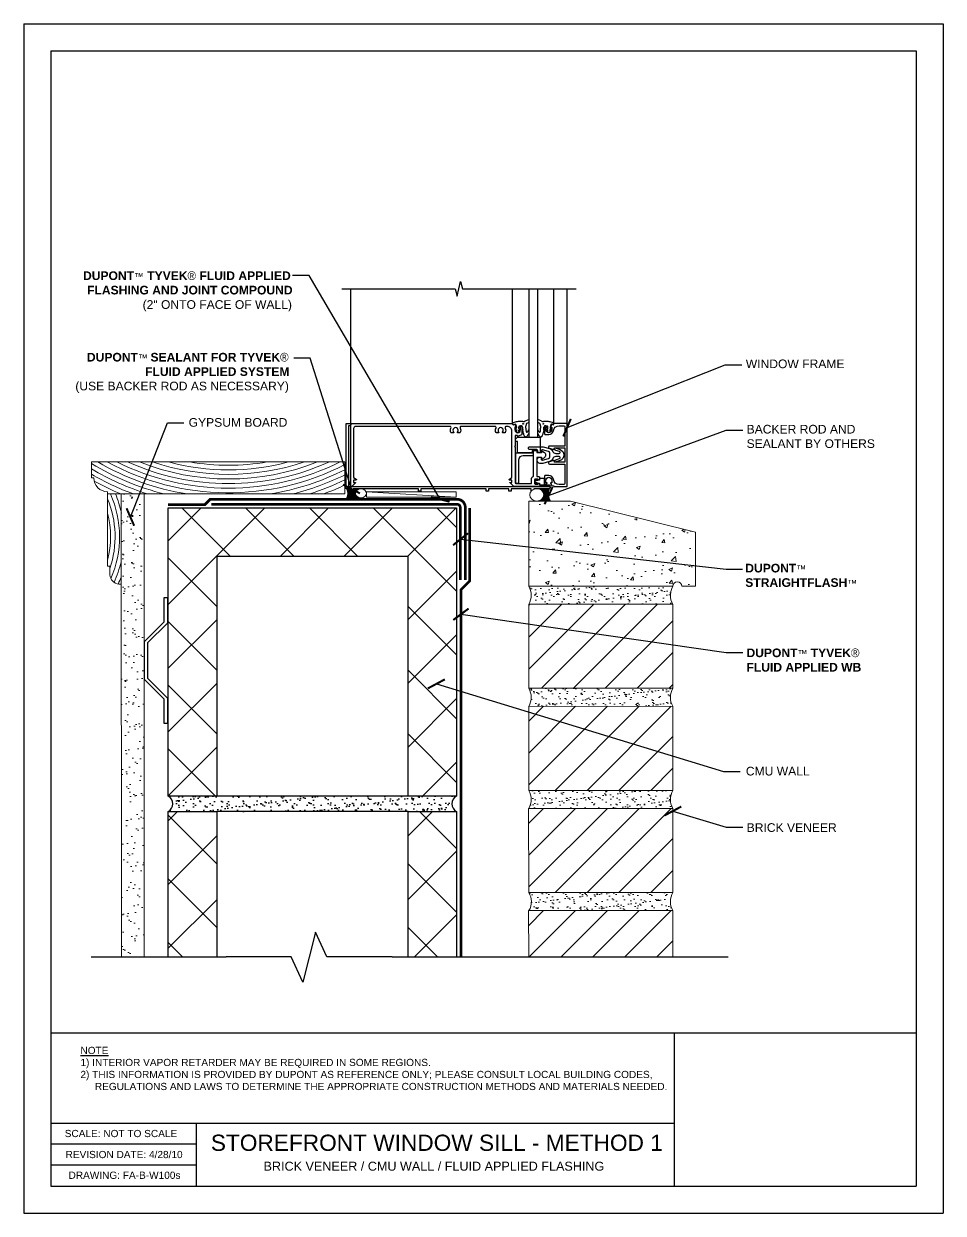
# Model space of a CAD drawing. Extents: x 279 to 304.5, y 2 to 35.
import ezdxf

# ---------------------------------------------------------------- set-up
doc = ezdxf.new("R2010")
doc.units = 0
doc.header["$LTSCALE"] = 1.5
doc.header["$MEASUREMENT"] = 0
doc.linetypes.add('DASHED2', pattern=[0.375, 0.25, -0.125])
doc.layers.get('0').update_dxf_attribs({"color": 8, "linetype": 'CONTINUOUS'})
for name, color, linetype in [('8x11-ttb$0$B', 5, 'CONTINUOUS'), ('CMU', 250, 'CONTINUOUS'), ('DuPont Self-Adhered Flashing', 252, 'CONTINUOUS'), ('SEALANT', 250, 'CONTINUOUS'), ('Storefront Window', 250, 'CONTINUOUS'), ('STRUCTURE', 250, 'CONTINUOUS'), ('TEXT', 7, 'CONTINUOUS'), ('Tyvek FA Flashing and Joint Treatment', 150, 'DASHED2'), ('Tyvek FA WB', 10, 'DASHED2')]:
    doc.layers.add(name, color=color, linetype=linetype)
for name, color, linetype, lineweight in [('A-Backer Rod', 250, 'CONTINUOUS', 15), ('A-Sealant', 250, 'CONTINUOUS', 15), ('brick', 250, 'CONTINUOUS', 5), ('Gyp Board', 250, 'CONTINUOUS', 20), ('Shims', 250, 'CONTINUOUS', 25), ('Wood', 250, 'CONTINUOUS', 20)]:
    doc.layers.add(name, color=color, linetype=linetype, lineweight=lineweight)
doc.layers.add('VIEWPORT', color=7, linetype='CONTINUOUS', plot=False)
doc.styles.add('DETAILS', font='sanss___.ttf', dxfattribs={"height": 1})
doc.dimstyles.new('ARCH_1_1-2_IN', dxfattribs={"dimscale": 0, "dimtxt": 0.09375, "dimasz": 0.09375, "dimexe": 0.0625, "dimexo": 0.0625, "dimgap": 0.0625, "dimtad": 1, "dimdec": 4, "dimlfac": 8, "dimzin": 3, "dimdsep": 46, "dimlunit": 4, "dimtxsty": 'Standard', "dimblk1": 'ARCHTICK', "dimblk2": 'ARCHTICK', "dimsah": 1, "dimcen": 0.0625, "dimdle": 0.0625, "dimclrd": 256, "dimclre": 256, "dimclrt": 256, "dimadec": 0, "dimazin": 0, "dimtfac": 1, "dimtdec": 4, "dimtmove": 0, "dimatfit": 3, "dimldrblk": 'ARCHTICK', "dimfxl": 1, "dimfrac": 2, "dimtolj": 1, "dimtzin": 0, "dimlwd": -1, "dimlwe": -1, "dimarcsym": 0})
pattern_1 = [(37.50000000000001, (178.3691085009879, 174.1553081986404), (-0.009449003716441223, 0.2890235653519738), [0, -0.228, 0, -0.255, 0, -0.24375]), (7.499999999999999, (178.3691085009879, 174.1553081986404), (0.2654665057901591, 0.423321909784461), [0, -0.123, 0, -0.2055, 0, -0.07875]), (327.5, (178.1846085009879, 174.1553081986404), (0.4671212792627242, 0.0008488580305446746), [0, -0.075, 0, -0.27, 0, -0.3525]), (317.5, (178.1846085009879, 174.1553081986404), (0.450918990685844, 0.1316513347401374), [0, -0.0375, 0, -0.177, 0, -0.2025])]

# ---------------------------------------------------------------- blocks, each defined once
blk = doc.blocks.new('_ArchTick')
at = {"color": 0, "linetype": 'ByBlock', "const_width": 0.15}
blk.add_lwpolyline([(-0.5, -0.5), (0.5, 0.5)], dxfattribs=at)
blk = doc.blocks.new('Revsion Date')
at = {"layer": 'TEXT', "insert": (0.000131622949083976, 0.2031688605532622, 2.979996827461446e-09), "char_height": 0.2, "width": 16.26451670448571, "attachment_point": 1, "style": 'DETAILS'}
blk.add_mtext('\\pi-0.033334,l0.033334,t0.1;REVISION DATE: 4/28/10', dxfattribs=at)

msp = doc.modelspace()

# ---------------------------------------------------------------- hatches: boundary and pattern name
at = {"layer": 'brick', "lineweight": 15}
h = msp.add_hatch(dxfattribs=at)
h.set_pattern_fill('AR-CONC', color=256, scale=0.15, style=0)
h.set_pattern_definition([(49.99999999999999, (178.3691085009879, 174.1553081986404), (1.07589027390113, -0.09412820247389266), [0.1125, -1.2375]), (355, (178.3691085009879, 174.1553081986404), (-0.2081270004195, 1.128288200550018), [0.09, -0.9899999999999999]), (100.4514, (178.4587660209879, 174.1474641886404), (0.8677640725710324, 1.03415931309143), [0.0956102849999999, -1.051713167999998]), (46.18420000000001, (178.3691085009879, 174.4553081986404), (1.600861572938467, -0.2482785214935271), [0.16875, -1.85625]), (96.6356, (178.5025136184879, 174.4346182381404), (1.401994058323055, 1.461176806350662), [0.1434154319999998, -1.577569499999998]), (351.1842, (178.3691085009879, 174.4553081986404), (1.401992917700441, 1.461177901387987), [0.135, -1.485]), (21, (178.5191085009879, 174.3803081986404), (0.8953605781776924, -0.6039283359980082), [0.1125, -1.2375]), (326.0000000000001, (178.5191085009879, 174.3803081986404), (0.3649729978823726, 1.087725067570279), [0.09, -0.9899999999999999]), (71.4514, (178.5937218504879, 174.3299807896404), (1.260333942872235, 0.4837957450649286), [0.095610285, -1.051713168]), (37.50000000000001, (178.3691085009879, 174.1553081986404), (0.018239782975936, 0.4993407807469672), [0, -0.9779999999999999, 0, -1.005, 0, -0.9937499999999999]), (7.499999999999999, (178.3691085009879, 174.1553081986404), (0.3946043061632229, 0.5916175678235404), [0, -0.573, 0, -0.9555, 0, -0.37875]), (327.5, (178.0346085009879, 174.1553081986404), (0.8007336542586136, -0.0338323076015697), [0, -0.375, 0, -1.17, 0, -1.5525]), (317.5, (177.8846085009879, 174.1553081986404), (0.8747792540135794, 0.1501574734984764), [0, -0.4875, 0, -0.7769999999999999, 0, -1.1025])])
edge = h.paths.add_edge_path()
edge.add_line((296.6238914215507, 19.39171896284319), (292.9822142742928, 19.39171896284319))
edge.add_line((292.9822142742928, 19.39171896284319), (292.9822142742928, 21.06995702072896))
edge.add_line((292.9822142742928, 21.06995702072896), (292.9822142742928, 21.75760445043309))
edge.add_line((292.9822142742928, 21.75760445043309), (294.1383635080297, 21.75760445043309))
edge.add_line((294.1383635080297, 21.75760445043309), (297.6019086531534, 20.89171816415225))
edge.add_line((297.6019086531534, 20.89171816415225), (297.6033122384229, 20.1083252868755))
edge.add_line((297.6033122384229, 20.1083252868755), (297.6033122384229, 19.39193593101274))
edge.add_line((297.6033122384229, 19.39193593101274), (297.2283122384229, 19.39193593101274))
edge.add_arc((297.1033122384229, 19.39193593101274), 0.125, 0, 180)
edge.add_line((296.9783122384229, 19.39193593101274), (296.6238914215507, 19.39193593101274))
at = {"layer": 'brick'}
h = msp.add_hatch(dxfattribs=at)
h.set_pattern_fill('AR-SAND', color=256, scale=0.15, style=0)
h.set_pattern_definition(pattern_1)
edge = h.paths.add_edge_path()
edge.add_line((292.9837622007831, 18.89407510536495), (296.9769053236654, 18.89672620940496))
edge.add_arc((297.3969481983992, 19.14290864718589), 0.4868693965391097, 149.2667922168358, 210.374091206803, ccw=False)
edge.add_line((296.9784565782813, 19.39171896284319), (292.9822142742928, 19.39171896284327))
edge.add_arc((292.5589141914326, 19.14157794729144), 0.4916843375690849, -30.22370756333339, 30.58014467202571, ccw=False)
h = msp.add_hatch(dxfattribs=at)
h.set_pattern_fill('_USER', color=256, scale=0.625, angle=45, style=0, pattern_type=0)
h.set_pattern_definition([(45, (-76.84190463290682, -71.65662656257297), (-0.4419417382415922, 0.4419417382415922), [])])
h.paths.add_polyline_path([(292.9837622007831, 18.89407510536495), (296.9769053250279, 18.89672415561762), (296.9784532501559, 16.56340240178571), (292.982214274293, 16.56075129774581)])
h = msp.add_hatch(dxfattribs=at)
h.set_pattern_fill('AR-SAND', color=256, scale=0.15, style=0)
h.set_pattern_definition(pattern_1)
edge = h.paths.add_edge_path()
edge.add_line((296.9784532501559, 10.89673573511914), (292.9859752967748, 10.89408712614065))
edge.add_arc((292.5582742075204, 10.6427558927863), 0.4960802461384912, -29.732239076246685, 30.439896380095092, ccw=False)
edge.add_line((292.9890467757094, 10.39672620940507), (296.9769053236656, 10.39672620940507))
edge.add_arc((297.4061543394104, 10.64540450176484), 0.4960802461385166, 149.560103619913, 210.0851456523471, ccw=False)
edge = h.paths.add_edge_path()
edge.add_line((296.9784532501559, 13.73006906845245), (292.9822142742929, 13.7274179644125))
edge.add_arc((292.5545131850386, 13.47608673105807), 0.4960802461384364, 12.252309427422517, 30.439896380110326, ccw=False)
edge.add_line((293.0392939898611, 13.5813634230864), (293.0464077723512, 13.54039322825175))
edge.add_arc((292.5545131850322, 13.47608673105809), 0.4960802461448134, -3.5787681338215975, 7.448167104261813, ccw=False)
edge.add_line((293.0496260389463, 13.44512106451969), (293.043725337451, 13.39382446424747))
edge.add_arc((292.5545131850386, 13.47608673105816), 0.4960802461384079, 330.26809278390283, 350.45486436981884, ccw=False)
edge.add_line((292.9852871782371, 13.23005954273833), (296.9769053236656, 13.23005954273833))
edge.add_arc((297.4061543394103, 13.47873783509818), 0.4960802461384073, 149.5601036199082, 210.0851456523646, ccw=False)
edge = h.paths.add_edge_path()
edge.add_line((296.9784532501559, 16.56340240178571), (292.9822142742929, 16.56075129774581))
edge.add_arc((292.5545131850386, 16.30942006439149), 0.4960802461383806, -30.08514565237209, 30.439896380099412, ccw=False)
edge.add_line((292.9837622007832, 16.06074177203161), (296.9769053236656, 16.06339287607165))
edge.add_arc((297.4061543394103, 16.31207116843146), 0.4960802461383931, 149.5601036199111, 210.0851456523617, ccw=False)
h = msp.add_hatch(dxfattribs=at)
h.set_pattern_fill('_USER', color=256, scale=0.625, angle=45, style=0, pattern_type=0)
h.set_pattern_definition([(45, (178.3691085009879, 174.1553081986404), (-0.4419417382415922, 0.4419417382415922), [])])
h.paths.add_polyline_path([(292.9837622007832, 16.06074177203163), (296.9769053236654, 16.06339287607165), (296.9784532501559, 13.73006906845245), (292.9837622007832, 13.73006906845245)])
h = msp.add_hatch(dxfattribs=at)
h.set_pattern_fill('_USER', color=256, scale=0.625, angle=45, style=0, pattern_type=0)
h.set_pattern_definition([(45, (178.3691085009878, 171.3219748653073), (-0.4419417382415922, 0.4419417382415922), [])])
h.paths.add_polyline_path([(292.9837622007831, 13.22740843869855), (296.9769053236653, 13.23005954273856), (296.9784532501558, 10.89673573511936), (292.9837622007831, 10.89673573511936)])
h = msp.add_hatch(dxfattribs=at)
h.set_pattern_fill('_USER', color=256, scale=0.625, angle=45, style=0, pattern_type=0)
h.set_pattern_definition([(45, (178.3691085009879, 168.4886415319738), (-0.4419417382415922, 0.4419417382415922), [])])
h.paths.add_polyline_path([(292.9837622489657, 9.11087889115106), (296.977657594537, 9.110880157544756), (296.9769053236654, 10.39672620940505), (292.9837622007832, 10.39407510536503)])
at = {"layer": 'CMU'}
h = msp.add_hatch(dxfattribs=at)
h.set_pattern_fill('ANSI37', color=256, scale=10, style=0)
h.set_pattern_definition([(45, (-213.9988518759426, -71.50726222722668), (-0.8838834764831843, 0.8838834764831844), []), (135, (-213.9988518759426, -71.50726222722668), (-0.8838834764831844, -0.8838834764831843), [])])
h.paths.add_polyline_path([(290.9800539622776, 21.56811082484504), (289.6326855412237, 21.56811082484504), (284.3274223833291, 21.56811082484504), (282.9800539622751, 21.56811082484504), (282.9800539622751, 13.56811082484469), (284.3274223833291, 13.56811082484469), (284.3274223833291, 20.22074240379109), (289.6326855412237, 20.22074240379109), (289.6326855412239, 13.56811082484469), (290.9800539622776, 13.56811082484469)])
h = msp.add_hatch(dxfattribs=at)
h.set_pattern_fill('AR-SAND', color=256, scale=0.15, style=0)
h.set_pattern_definition([(37.50000000000001, (-127.0638196105963, 0.5887882811710767), (-0.009449003716441223, 0.2890235653519738), [0, -0.228, 0, -0.255, 0, -0.24375]), (7.499999999999999, (-127.0638196105963, 0.5887882811710767), (0.2654665057901591, 0.423321909784461), [0, -0.123, 0, -0.2055, 0, -0.07875]), (327.5, (-127.2483196105964, 0.5887882811710767), (0.4671212792627242, 0.0008488580305446746), [0, -0.075, 0, -0.27, 0, -0.3525]), (317.5, (-127.2483196105964, 0.5887882811710767), (0.450918990685844, 0.1316513347401374), [0, -0.0375, 0, -0.177, 0, -0.2025])])
h.paths.add_polyline_path([(289.6326855412239, 13.14705819326576), (290.9800539622776, 13.14705819326576, -0.626566807474878), (290.9800539622777, 13.56811082484475), (282.9800539622753, 13.56811082484469, -0.6265668074746842), (282.9800539622754, 13.14705819326576), (284.3274223833291, 13.14705819326576)])
h = msp.add_hatch(dxfattribs=at)
h.set_pattern_fill('ANSI37', color=256, scale=10, style=0)
h.set_pattern_definition([(45, (-127.0638196105963, 0.5887882811710767), (-0.8838834764831843, 0.8838834764831844), []), (135, (-127.0638196105963, 0.5887882811710767), (-0.8838834764831844, -0.8838834764831843), [])])
h.paths.add_polyline_path([(284.3274223833291, 13.14705819326576), (282.9800539622752, 13.14705819326576), (282.9800539622752, 9.110877687946466), (284.3274223833291, 9.110877687946445)])
h.paths.add_polyline_path([(289.6326855412238, 9.110877828583835), (290.9800539622776, 9.110878255810565), (290.9800539622776, 13.14705819326576), (289.6326855412237, 13.14705819326576)])
at = {"layer": 'Gyp Board'}
h = msp.add_hatch(dxfattribs=at)
h.set_pattern_fill('AR-SAND', color=256, scale=0.25, style=0)
h.set_pattern_definition([(37.50000000000001, (273.0864722394701, 13.03817852011872), (-0.01574833952740204, 0.4817059422532897), [0, -0.38, 0, -0.425, 0, -0.40625]), (7.499999999999999, (273.0864722394701, 13.03817852011872), (0.4424441763169318, 0.7055365163074351), [0, -0.205, 0, -0.3425, 0, -0.13125]), (327.5, (272.7789722394701, 13.03817852011872), (0.7785354654378738, 0.001414763384241124), [0, -0.125, 0, -0.45, 0, -0.5875]), (317.5, (272.7789722394701, 13.03817852011872), (0.7515316511430733, 0.2194188912335623), [0, -0.0625, 0, -0.295, 0, -0.3375])])
h.paths.add_polyline_path([(282.3110510622616, 21.95211481108961), (281.6860510622616, 21.95211481108961), (281.6860510622616, 21.53964309256759), (281.6860510622616, 9.110877687946498), (282.3110510622616, 9.11087768794647)])
at = {"layer": 'SEALANT'}
h = msp.add_hatch(color=256, dxfattribs=at)
h.dxf.hatch_style = 1
edge = h.paths.add_edge_path()
edge.add_arc((287.6696570479539, 21.96958563028582), 0.279417059461516, 333.1394719912861, 386.86052800861216, ccw=False)
edge.add_line((287.9189275235653, 21.84333935071075), (288.3267016907063, 21.84333935071075))
edge.add_ellipse((288.3267016907076, 21.96958563028582), major_axis=(0.1517510156975689, -9.291762901112102e-18), ratio=0.8319303761802328, start_angle=90, end_angle=270, ccw=False)
edge.add_line((288.3267016907025, 22.09583190986055), (287.9189275235656, 22.09583190986032))
h = msp.add_hatch(color=256, dxfattribs=at)
h.dxf.hatch_style = 1
edge = h.paths.add_edge_path()
edge.add_ellipse((293.2027818901217, 21.92643144179601), major_axis=(0.1957053281349535, 0), ratio=0.8626591466456875, start_angle=-90, end_angle=90, ccw=False)
edge.add_line((293.2027818901223, 21.75760445043312), (293.5831763897695, 21.75760445043312))
edge.add_arc((293.9466725974347, 21.9631320515748), 0.4175776428618173, 161.5539522798519, 209.4846354654234, ccw=False)
edge.add_line((293.5505492490853, 22.09525843315893), (293.2027818901231, 22.09525843315893))

# ---------------------------------------------------------------- linework, layer by layer
at = {"layer": '8x11-ttb$0$B', "color": 7}
for p, q in [((279.726579335733, 34.24780129109314, 2.979996827461446e-09), (279.726579335733, 2.74780129109314, 2.979996827461446e-09)), ((279.726579335733, 34.24780129109314, 2.979996827461446e-09), (303.726579335733, 34.24780129109314, 2.979996827461446e-09)), ((303.726579335733, 34.24780129109314, 2.979996827461446e-09), (303.726579335733, 2.74780129109314, 2.979996827461446e-09)), ((279.726579335733, 4.498467555936543, 2.979996827461446e-09), (297.015126348572, 4.498467555936543, 2.979996827461446e-09)), ((279.726579335733, 2.74780129109314, 2.979996827461446e-09), (303.726579335733, 2.74780129109314, 2.979996827461446e-09))]:
    msp.add_line(p, q, dxfattribs=at)
at = {"layer": '8x11-ttb$0$B', "color": 7, "elevation": 2.979996827461446e-09}
for points in [[(303.726579335733, 6.993121604363807), (279.726579335733, 6.993121604363807)], [(297.015126348572, 6.993121604363807), (297.015126348572, 2.74780129109314)], [(283.7542854970648, 4.498467555936543), (283.7542854970648, 2.74780129109314)], [(283.7542854970648, 3.914867555936542), (279.726579335733, 3.914867555936542)], [(283.7542854970648, 3.331267555936543), (279.726579335733, 3.331267555936543)]]:
    msp.add_lwpolyline(points, dxfattribs=at)
at = {"layer": 'A-Backer Rod'}
msp.add_ellipse((288.3267016907076, 21.96958563028554), major_axis=(0.1517510156975689, -9.291762901112107e-18), ratio=0.8319303761802328, dxfattribs=at)
at = {"layer": 'A-Backer Rod', "extrusion": (0, 0, -1)}
msp.add_ellipse((293.2027818901217, 21.92643144179604), major_axis=(0.1957053281349534, 0), ratio=0.8626591466456875, dxfattribs=at)
at = {"layer": 'A-Sealant'}
msp.add_arc((293.9466725974347, 21.96313205157469), 0.4175776428618391, 161.5539522798516, 209.4846354654127, dxfattribs=at)
at = {"layer": 'brick', "lineweight": 15}
msp.add_lwpolyline([(296.6238914215507, 19.39171896284319), (292.9822142742928, 19.39171896284319), (292.9822142742928, 21.06995702072896), (292.9822142742928, 21.75760445043309), (294.1383635080297, 21.75760445043309), (297.6019086531534, 20.89171816415225), (297.6033122384229, 20.1083252868755), (297.6033122384229, 19.39193593101274), (297.2283122384229, 19.39193593101274, 0.9999999999999999), (296.9783122384229, 19.39193593101274), (296.6238914215507, 19.39193593101274)], format="xyb", dxfattribs=at)
at = {"layer": 'brick'}
for points in [[(296.9784532501559, 16.56340240178577), (292.982214274293, 16.56075129774581), (292.9837622007831, 18.89407510536495), (296.9769053236654, 18.89672620940496), (296.9784532501559, 16.56340240178577, 0.2704061141941634), (296.9769053236656, 16.0633928760717, 0.9074311398367584), (296.9769053236656, 16.0633928760717, -0.1931272375800366)], [(296.9784532501559, 13.73006906845245), (292.982214274293, 13.7274179644125), (292.9837622007832, 16.06074177203161), (296.9769053236654, 16.06339287607165), (296.9784532501559, 13.73006906845245, 0.2704061141941634), (296.9769053236656, 13.23005954273839, 0.9074311398367584), (296.9769053236656, 13.23005954273839, -0.1931272375800366)], [(296.9784532501559, 10.89673573511914), (292.982214274293, 10.89408463107918), (292.9769053236654, 13.23005954273833), (296.9769053236654, 13.23005954273833), (296.9784532501559, 10.89673573511914, 0.2704061141941634), (296.9769053236656, 10.39672620940507, 0.9074311398367584), (296.9769053236656, 10.39672620940507, -0.1931272375800366)]]:
    msp.add_lwpolyline(points, format="xyb", dxfattribs=at)
msp.add_lwpolyline([(292.9798276581049, 9.11087888990349), (292.9769053236656, 10.39672620940507), (296.9769053236656, 10.39672620940507), (296.9777583536479, 9.110880157576702)], dxfattribs=at)
for centre, radius, start, end in [((292.5589141914326, 19.14157794729144), 0.4916843375690687, 329.7762924366651, 30.58014467201976), ((297.4061576675357, 19.14038772948888), 0.4960802461384045, 149.5601036199034, 210.0851456523678), ((292.5545131850386, 16.3094200643915), 0.4960802461384045, 329.9148543476322, 30.43989638009661), ((292.5545131850386, 13.47608673105819), 0.4960802461384045, 329.9148543476322, 30.43989638009661), ((292.5582742075205, 10.64275589278634), 0.4960802461384045, 329.9148543476322, 30.43989638009661)]:
    msp.add_arc(centre, radius, start, end, dxfattribs=at)
at = {"layer": 'CMU'}
for p, q in [((289.6326855412237, 20.22074240379109), (284.3274223833291, 20.22074240379109)), ((290.9800539622777, 13.56811082484475), (282.9800539622753, 13.56811082484469)), ((289.6326855412239, 13.14705819326576), (284.3274223833291, 13.14705819326576))]:
    msp.add_line(p, q, dxfattribs=at)
for points in [[(284.3274223833291, 20.22074240379109), (284.3274223833291, 13.56811082484469), (282.9800539622751, 13.56811082484469), (282.9800539622751, 21.56811082484504), (284.3274223833291, 21.56811082484504)], [(284.3274223833291, 21.56811082484504), (290.9800539622776, 21.56811082484504), (290.9800539622776, 13.56811082484469), (289.6326855412239, 13.56811082484469), (289.6326855412237, 20.22074240379109)], [(282.9800539622752, 9.11087768794647), (282.9800539622752, 13.14705819326576), (284.3274223833291, 13.14705819326576), (284.3274223833291, 9.110877687946441)], [(289.6326855412238, 9.110877828583824), (289.6326855412237, 13.14705819326576), (290.9800539622776, 13.14705819326576), (290.9800539622776, 9.110878255810576)]]:
    msp.add_lwpolyline(points, dxfattribs=at)
msp.add_lwpolyline([(282.410569720966, 17.82113273203211), (282.4105650340827, 16.83826343728506), (282.9579308449633, 16.29089240607283), (282.9579274661182, 15.58232705345992), (282.8737169398034, 15.58232745502389), (282.8737201523152, 16.25601166554256), (282.3263543414346, 16.8033826967548), (282.3263593609843, 17.85601427569017), (282.8737303921966, 18.40338008657071), (282.8737336047084, 19.07706429708958), (282.9579441310233, 19.07706389552558), (282.9579407521782, 18.36849854291248)], close=True, dxfattribs=at)
for centre, start, end in [((282.8780084680167, 13.35758450905521), 295.8602149818811, 64.1397850181189), ((291.0820994565363, 13.35758450905521), 115.8602149818811, 244.1397850181189)]:
    msp.add_arc(centre, 0.2339542958322982, start, end, dxfattribs=at)
at = {"layer": 'DuPont Self-Adhered Flashing', "const_width": 0.075}
msp.add_lwpolyline([(291.0800539622776, 19.56811082484504), (291.0800539622776, 21.58451082484504, 0.4142135623731242), (291.0000539622776, 21.66451082484505), (284.1800539622751, 21.66451082484503)], format="xyb", dxfattribs=at)
at = {"layer": 'Gyp Board'}
msp.add_lwpolyline([(281.6860510622616, 9.110877687946498), (281.6764960986523, 21.95211481108961), (282.3110510622616, 21.95211481108961), (282.3110510622616, 9.11087768794647)], dxfattribs=at)
at = {"layer": 'SEALANT', "linetype": 'Continuous'}
msp.add_line((290.9800539622776, 13.12213491491528), (290.9800539622776, 12.8463950422495), dxfattribs=at)
at = {"layer": 'SEALANT', "lineweight": 15}
msp.add_lwpolyline([(293.5179651136208, 21.91289608429508), (293.5325871015554, 21.90924058731144)], dxfattribs=at)
at = {"layer": 'Shims', "lineweight": 15}
msp.add_lwpolyline([(288.482777927192, 22.01651077696857), (290.9709510865848, 22.01651077696857), (290.9709510865848, 21.86560700649272), (288.482777927192, 21.86560700649272)], close=True, dxfattribs=at)
msp.add_lwpolyline([(290.9709510865848, 21.86560700649272), (288.482777927192, 22.01651077696857)], dxfattribs=at)
at = {"layer": 'Storefront Window'}
for p, q in [((288.0441341959316, 23.90775843315879), (288.0441341959316, 27.6450722190803)), ((292.5321341959316, 23.90775843315885), (292.5321341959316, 27.6450722190803)), ((293.6816787755109, 23.90775843315885), (293.6816787755109, 27.6450722190803)), ((294.043678775511, 23.90775843315879), (294.043678775511, 27.6450722190803)), ((292.5446203127789, 23.88139541269499), (292.5415682256805, 23.91752081520031)), ((292.6420885732149, 23.74303884567013), (292.598964391153, 23.76378114274945)), ((292.6227700995559, 23.87660962502389), (292.6405001759704, 23.7973388681815)), ((292.8862479629558, 23.97792919984187), (292.9813473887231, 24.01932315820108)), ((293.327109588066, 23.97792919984187), (293.2320101622988, 24.01932315820108)), ((293.571268977807, 23.74303884567013), (293.614393159869, 23.76378114274945)), ((293.590587451466, 23.87660962502389), (293.5728573750515, 23.7973388681815)), ((293.668737238243, 23.88139541269499), (293.6717893253415, 23.91752081520031)), ((292.6461715296108, 23.73771371957145), (292.6470892941038, 23.71959413846594)), ((293.5671860214111, 23.73771371957145), (293.5662682569181, 23.71959413846594))]:
    msp.add_line(p, q, dxfattribs=at)
for points in [[(287.7931341959317, 27.6450722190803), (290.943168775511, 27.6450722190803), (290.993188775511, 27.44509221908027), (291.093168775511, 27.84507221908029), (291.143168775511, 27.6450722190803), (294.2932233550904, 27.6450722190803)], [(292.981678775511, 27.6450722190803), (292.981678775511, 23.53275843315885), (293.231678775511, 23.53275843315885), (293.231678775511, 27.6450722190803)]]:
    msp.add_lwpolyline(points, dxfattribs=at)
msp.add_lwpolyline([(293.0531529787962, 22.03524885575263), (293.0531529787962, 22.09525843315885), (292.4950785713905, 22.09525843315885), (292.4950785713905, 22.03225843315886), (292.4250785713905, 22.03225843315886), (292.4250785713905, 22.09525843315885), (291.8670041639848, 22.09525843315885), (291.8670041639848, 22.03225843315886), (291.7970041639848, 22.03225843315886), (291.7970041639848, 22.09525843315885), (289.9905691799584, 22.09525843315885), (289.9905691799584, 22.03175843315881), (289.9205691799584, 22.03175843315881), (289.9205691799584, 22.09525843315885), (288.114134195932, 22.09525843315885), (288.114134195932, 22.03175843315881), (288.044134195932, 22.03175843315881), (288.044134195932, 22.09525843315885), (287.919134195932, 22.09525843315885), (287.919134195932, 23.90675843315881), (288.0128841959321, 23.90675843315881, -1), (288.0128841959321, 23.84425843315972), (287.981634195932, 23.84425843315881), (287.981634195932, 22.15775843315885), (293.5606528787962, 22.15775843315885, -0.577350269189628), (293.5736432598529, 22.13525843315881), (293.5505492490853, 22.09525843315885), (293.1231529787962, 22.09525843315885), (293.1231529787962, 22.0806516691454)], format="xyb", dxfattribs=at)
for points in [[(292.514678775511, 22.41116955874344), (292.514678775511, 23.70275843315881, 0.4142135623731034), (292.389678775511, 23.82775843315881), (292.3577140279381, 23.82775843315881, 0.5558234986353783), (292.3299146438852, 23.78304004235389, -0.236434646243465), (292.3291556949522, 23.65496155815885, -0.2822912805812141), (292.3157839901157, 23.64675843315882), (292.2678603439421, 23.64675843315882, -0.6446448688012341), (292.2565793947776, 23.67164479679519, 2.206052281035937), (292.1467781562442, 23.67164479679519, -0.6446448688013208), (292.1354972070799, 23.64675843315882), (292.0875735609062, 23.64675843315882, -0.2822912805812464), (292.0742018560697, 23.65496155815885, -0.236434646243558), (292.073442907137, 23.78304004235429, 0.5558234986353612), (292.0456435230838, 23.82775843315881), (291.1077140279381, 23.82775843315881, 0.5558234986355347), (291.0799146438851, 23.78304004235389, -0.236434646243559), (291.0791556949522, 23.65496155815885, -0.2822912805812567), (291.0657839901157, 23.64675843315882), (291.0178603439421, 23.64675843315882, -0.6446448688013702), (291.0065793947776, 23.67164479679519, 2.206052281035924), (290.8967781562442, 23.67164479679519, -0.6446448688014803), (290.8854972070799, 23.64675843315882), (290.8375735609062, 23.64675843315882, -0.2822912805812284), (290.8242018560697, 23.65496155815885, -0.2364346462434863), (290.823442907137, 23.78304004235417, 0.5558234986354615), (290.7956435230839, 23.82775843315881), (288.1861341959316, 23.82775843315881, 0.4142135623730951), (288.1241341959316, 23.76575843315885), (288.1241341959316, 22.41116955874344), (288.1952291876524, 22.36559584610188, -0.7490425318064292), (288.1871341959315, 22.33796765901741), (288.1241341959316, 22.33796765901741), (288.1241341959316, 22.27296765901741), (288.1707409117276, 22.27296765901741, -0.6603470238661271), (288.1757970677991, 22.26112665852355), (288.0928274903223, 22.17446954426993), (288.0928274903223, 22.15775843315885), (288.0441341959316, 22.15775843315885), (288.0441341959316, 23.90775843315879), (292.5321341959316, 23.90775843315885), (292.542679650477, 23.87775843315882), (292.5956787755109, 23.88775843315881), (292.624678775511, 23.80525843315883), (292.5956787755109, 23.80525843315883), (292.5956787755109, 23.72825843315883, 1), (292.7536787755109, 23.72825843315883), (292.7536787755109, 23.80525843315883), (292.7246787755109, 23.80525843315883), (292.7246787755109, 23.81725843315883, -0.414213562373134), (292.7446787755109, 23.83725843315881), (292.793678775511, 23.83725843315881), (292.793678775511, 23.61425843315885, -0.3224291363345259), (292.7766182875407, 23.59055265013592), (292.6666787755109, 23.55018838484966), (292.6666787755109, 23.57175843315883), (292.604678775511, 23.57175843315883), (292.604678775511, 23.2822584331588), (292.5896787755109, 23.26725843315882), (292.604678775511, 23.25225843315883), (292.6046787755109, 22.26275843315881, 0.4142135623731125), (292.619678775511, 22.24775843315882), (293.053678875511, 22.24775843315882), (293.053678875511, 22.34875843315882, -0.2953831756989194), (293.1156787755109, 22.44454982838812), (293.1156787755109, 23.1572584331588), (293.2056787755109, 23.1572584331588), (293.2056787755109, 23.10275843315884), (293.3350413996214, 23.10275843315884), (293.3307050921424, 23.15232265444507, -0.6309963913485143), (293.3384825445822, 23.15690327398642), (293.4002818539077, 23.11655649096667, -0.5417518471030809), (293.4001864378076, 22.94902535014313), (293.3384730946443, 22.90883487696817, -0.6302003646972343), (293.3307050921424, 22.91342185662745), (293.335021483286, 22.9627584331588), (293.2056787755109, 22.96275843315885), (293.2056787755109, 22.44875843315884, 0.4142135623731125), (293.2206787755109, 22.43375843315886), (293.263678675511, 22.4337584331588, -0.4142135623730605), (293.2786786755109, 22.41875843315881), (293.2786786755109, 22.36675843315885, -0.4142135623731367), (293.253678675511, 22.34175843315882), (293.238678675511, 22.34175843315882), (293.238678675511, 22.36375843315881), (293.158678875511, 22.36375843315881, 0.4142135623730604), (293.143678875511, 22.34875843315882), (293.143678875511, 22.24075843315882, 0.4142135623730605), (293.158678875511, 22.22575843315883), (293.238678675511, 22.22575843315883), (293.238678675511, 22.24775843315882), (293.253678675511, 22.24775843315882, -0.4142135623730951), (293.2786786755109, 22.22275843315884), (293.2786786755109, 22.20775843315886), (293.5511787755109, 22.20775843315886, -1), (293.5511787755109, 22.15775843315885), (292.5455300606997, 22.15775843315885), (292.5455300606997, 22.17446954426993), (292.4625604832228, 22.26112665852355, -0.660347023866325), (292.4676166392942, 22.27296765901741), (292.514678775511, 22.27296765901741), (292.514678775511, 22.33796765901741), (292.451678775511, 22.33796765901741, -0.7490425318063794), (292.4435837837901, 22.36559584610188)], [(293.4193988888034, 22.44625843315873), (293.4193988888034, 22.22825843315871), (293.4683988888033, 22.22825843315871, 0.4142135623730951), (293.4883988888034, 22.24825843315875), (293.4883988888034, 22.26025843315875), (293.4593988888034, 22.26025843315875), (293.4593988888034, 22.33725843315875, -1), (293.6173988888033, 22.33725843315875), (293.6173988888033, 22.26025843315875), (293.5883988888033, 22.26025843315875), (293.6173988888033, 22.17775843315871), (293.6703980138373, 22.18775843315871), (293.6813988888034, 22.15775843315873), (294.0433988888034, 22.15775843315873), (294.0433988888034, 23.90775843315873), (293.6813988888034, 23.90775843315873), (293.6703980138373, 23.8777584331587), (293.6173988888033, 23.88775843315875), (293.5883988888033, 23.80525843315871), (293.6173988888033, 23.80525843315871), (293.6173988888033, 23.72825843315871, -1), (293.4593988888034, 23.72825843315871), (293.4593988888034, 23.80525843315871), (293.4883988888034, 23.80525843315871), (293.4883988888034, 23.81725843315871, 0.4142135623730951), (293.4683988888033, 23.83725843315875), (293.4193988888034, 23.83725843315875), (293.4193988888034, 23.61925843315873, 0.414213562373043), (293.4393988888033, 23.59925843315875), (293.5383988888034, 23.59925843315875, 0.3770804301294552), (293.666336587782, 23.71173738052715, -0.3770804301294248), (293.8210519446864, 23.84775843315873), (293.9533988888033, 23.84775843315873, -0.4142135623730951), (293.9833988888034, 23.8177584331587), (293.9833988888034, 23.28204487478325), (293.5575752907403, 23.28204487478325, 0.8769746978767272), (293.5498106037363, 23.2230671309834), (293.683327428449, 23.18729083449801, 0.5773515995314432), (293.6955749157132, 23.19953827288236), (293.6902377934507, 23.21945668433227, -0.4931454260313212), (293.6998970517136, 23.2320448747833), (293.9833988888034, 23.2320448747833), (293.9833988888034, 22.8334719915344), (293.6998970517136, 22.8334719915344, -0.4931454260313071), (293.6902377934507, 22.84606018198542), (293.6955749157132, 22.86597859343533, 0.5773515995314307), (293.683327428449, 22.87822603181962), (293.5498106037363, 22.84244973533424, 0.8769746978767224), (293.5575752907403, 22.78347199153438), (293.9833988888034, 22.78347199153438), (293.9833988888034, 22.24775843315871, -0.4142135623730908), (293.9533988888033, 22.21775843315874), (293.8210519446864, 22.21775843315874, -0.3770804301294404), (293.666336587782, 22.35377948579031, 0.3770804301294486), (293.5383988888034, 22.46625843315871), (293.4393988888033, 22.46625843315871, 0.4142135623730951)], [(293.7300598934745, 23.07820814559528), (293.8279243849022, 23.07820814559528, 0.8390996311772737), (293.8364748884853, 23.12670046111498), (293.7356959817224, 23.16338098341851, -0.317837245195849), (293.6962197455043, 23.22031626926184, -0.5176380902049651), (293.7163494088586, 23.23427322642459), (293.8511041231342, 23.18522652150125, -0.315298788878987), (293.9537489807753, 23.03863447265866), (293.9537489807753, 23.02778181853199, -0.315298788878986), (293.8511041231342, 22.88118976968934), (293.7163494088587, 22.83214306476606, -0.5176380902051414), (293.6962197455044, 22.84610002192881, -0.3178372451957014), (293.7356959817224, 22.90303530777209), (293.8364748884853, 22.93971583007567, 0.8390996311772755), (293.8279243849022, 22.98820814559531), (293.7300598934745, 22.98820814559531, 0.304694561002323), (293.6467417682481, 22.93223886713878, -0.234468587772891), (293.5533704619883, 22.84994592941484), (293.3735322776712, 22.80175843315885), (293.2927346403861, 22.80175843315885, -0.4142135623730951), (293.2177346403862, 22.87675843315884), (293.2177346403862, 22.89789349708741, -0.2679491924310998), (293.2552346403861, 22.96284540237127), (293.2732538782726, 22.97324881421559, -0.1316524975874127), (293.2807538782727, 22.97525843315884), (293.319170655139, 22.97525843315884, -0.466307658155023), (293.3339427714343, 22.95765371049384), (293.3285490051555, 22.92706414185818, 0.5486187866266593), (293.365857809099, 22.89287692173946), (293.530076747929, 22.93687925378089, 0.3394542588633731), (293.5671357956738, 22.98517554509533), (293.5671357956738, 23.08124074609526, 0.3394542588633806), (293.530076747929, 23.1295370374097), (293.3656913516671, 23.17358397158557, 0.5486187866267026), (293.3283825477237, 23.1393967514669), (293.3339427714343, 23.10786315582385, -0.4663076581549861), (293.319170655139, 23.09025843315885), (293.2807538782727, 23.09025843315885, -0.1316524975873938), (293.2732538782726, 23.09226805210204), (293.2552346403861, 23.10267146394642, -0.2713314781362632), (293.2177406052998, 23.16856925583738, 0.4179124203606423), (293.2027417982825, 23.18375843315886), (293.005278867483, 23.18375843315886, -0.4142135623730777), (292.975278867483, 23.21375843315883), (292.975278867483, 23.23375843315881, -0.4142135623731123), (293.005278867483, 23.26375843315884), (293.3768889769946, 23.26375843315884), (293.5533704619883, 23.21647036177575, -0.2344685877728889), (293.6467417682481, 23.13417742405181, 0.3046945610023244)], [(292.8254419978722, 23.01525843315881, 0.4142135623730951), (292.7004419978722, 22.89025843315881), (292.7004419978722, 22.24775843315882), (292.6204419978721, 22.24775843315882), (292.6204419978721, 23.09525843315885), (293.1074419978721, 23.09525843315885), (293.1074419978721, 23.04625843315881, -0.4142135623730951), (293.0764419978722, 23.01525843315881)], [(293.19490079014, 22.31690923826602), (293.2175692425129, 22.34392444781992, 0.9999999999999398), (293.1984181314349, 22.35999413806212), (293.143678875511, 22.29475843315885), (293.1984181314349, 22.22952272825557, 1.000000000000095), (293.2175692425129, 22.24559241849772), (293.19490079014, 22.27260762805162), (293.2816788755109, 22.25280982214446), (293.2816788755109, 22.21075843315884), (293.422678975511, 22.21075843315884), (293.422678975511, 22.37875843315885), (293.2816788755109, 22.37875843315885), (293.2816788755109, 22.33670704417324)]]:
    msp.add_lwpolyline(points, format="xyb", close=True, dxfattribs=at)
msp.add_lwpolyline([(292.6733924433561, 23.09525843315885), (292.6733924433561, 23.40925843315881), (292.6125372624502, 23.40925843315881), (292.6108924433561, 23.47125843315882), (292.6728924433561, 23.53325843315884), (293.2983924433561, 23.53325843315884), (293.2983924433561, 23.09525843315885), (293.2363924433561, 23.09525843315885), (293.2363924433561, 23.15725843315886), (293.0803924433561, 23.15725843315886), (293.0803924433561, 23.09525843315885)], close=True, dxfattribs=at)
for centre, radius in [((292.828545989148, 23.89857598033984), 0.009999994), ((292.828545989148, 23.89857598033984), 0.009999998000000001), ((293.384811561874, 23.89857598033984), 0.009999994), ((293.384811561874, 23.89857598033984), 0.009999998000000001)]:
    msp.add_circle(centre, radius, dxfattribs=at)
for centre, radius, start, end in [((292.5515327262749, 23.9183626749886), 0.009999999999998899, 111.8614332739831, 184.829217112743), ((292.5545848133734, 23.88223727248328), 0.00999999999999946, 184.829217112743, 291.2410432505009), ((292.6988131159153, 23.55127740211242), 0.4055289000000025, 103.0801063395947, 111.8614332739831), ((292.6355399057878, 23.67396521944232), 0.2134523999999931, 96.93703176274299, 111.2410432505075), ((292.6012384337434, 23.77077117181915), 0.007350630999999883, 87.31435462762563, 251.9789134529463), ((292.6044587182461, 23.68062726912615), 0.09752886999999721, 76.30200842719563, 91.68974211223617), ((292.7981562620724, 22.99785408222465), 0.9674954000000038, 94.88853228587563, 101.3931788386635), ((292.6111906786325, 23.874091786451), 0.01184999999999929, 12.26748173085013, 96.93703176274299), ((292.6316848002707, 23.78219488248089), 0.007967245000000487, 238.7697396849681, 349.4419214387963), ((292.6202295463078, 23.79020795665014), 0.02148832999996489, 333.842469792678, 19.38112754672242), ((292.8189110379412, 23.7850267595577), 0.1192468, 164.7228771127428, 184.2067774127429), ((292.7521725445082, 23.78599575403496), 0.05308686, 190.5746171127421, 207.316717112744), ((292.7224810568921, 23.81564540157325), 0.01864066, 119.7692171127422, 177.7942151127428), ((292.7137459706491, 23.76770484365693), 0.01063895, 214.7589171127434, 278.0616171127455), ((292.7354080257855, 23.79306350671851), 0.04465169, 98.93839711274057, 119.7856671127406), ((292.650112325005, 24.21787184902053), 0.4652344, 278.0453171127394, 282.0482171127426), ((292.7812665583971, 23.55590124022632), 0.4111886000000021, 84.35233424558938, 99.17410095393207), ((292.7673501211394, 23.59007598966292), 0.2501091, 86.74782711274663, 98.94463711274072), ((292.7475370209505, 23.75973327771709), 0.003169448, 347.1813171127431, 95.72574711274294), ((292.7799138024634, 23.81126387933273), 0.02867408, 357.8316171127424, 86.74935711274196), ((293.1750472270558, 23.79628841143079), 0.3661788, 177.8300801127428, 190.8177171127427), ((292.8336970609571, 24.07351264311592), 0.1090769999999997, 263.7023221502837, 298.8015923723391), ((293.4581391934863, 23.75866923990179), 0.5549321999999999, 177.6985251127424, 183.9057722127421), ((293.1152582917882, 23.82891484328553), 0.212041, 164.559487112742, 176.9913501127418), ((292.2180413435502, 23.8087913189575), 0.6861788000000001, 357.6750171127421, 2.593517112741951), ((292.9605492561052, 23.86383547785914), 0.05429163, 109.2712171127396, 156.5916871127418), ((293.4254537542366, 23.03942129676255), 1.000018, 116.3656672711609, 118.8710271127431), ((292.7879037967853, 23.03942129676255), 1.000018, 61.12897288725694, 63.63433272883911), ((293.2528082949167, 23.86383547785914), 0.05429163, 23.40831288725823, 70.7287828872604), ((293.0980992592337, 23.82891484328553), 0.212041, 3.00864988725822, 15.44051288725798), ((292.7552183575357, 23.75866923990179), 0.5549321999999999, 356.0942277872579, 2.301474887257536), ((293.9953162074718, 23.8087913189575), 0.6861788000000001, 177.4064828872581, 182.3249828872579), ((293.3796604900648, 24.07351264311592), 0.1090769999999997, 241.1984076276681, 276.2976778497228), ((293.4320909926248, 23.55590124022632), 0.4111886000000021, 80.82589904606795, 95.64766575441062), ((293.0383103239661, 23.79628841143079), 0.3661788, 349.1822828872574, 2.169919887257225), ((293.4334437485585, 23.81126387933273), 0.02867408, 93.25064288725804, 182.1683828872576), ((293.4460074298826, 23.59007598966292), 0.2501091, 81.05536288725926, 93.25217288725987), ((293.4658205300714, 23.75973327771709), 0.003169448, 84.27425288725705, 192.8186828872569), ((293.5632452260169, 24.21787184902053), 0.4652344, 257.9517828872574, 261.9546828872605), ((293.4779495252365, 23.79306350671851), 0.04465169, 60.2143328872594, 81.06160288725944), ((293.4152012889496, 22.99785408222465), 0.9674954000000038, 78.6068211613365, 85.11146771412437), ((293.4996115803727, 23.76770484365693), 0.01063895, 261.9383828872611, 325.2410828872556), ((293.4908764941298, 23.81564540157325), 0.01864066, 2.205784887257133, 60.23078288725778), ((293.4611850065137, 23.78599575403496), 0.05308686, 332.6832828872559, 349.425382887258), ((293.3944465130808, 23.7850267595577), 0.1192468, 355.7932225872571, 15.2771228872572), ((293.5931280047142, 23.79020795665014), 0.02148832999996489, 160.6188724532776, 206.157530207322), ((293.5816727507512, 23.78219488248089), 0.007967245000000487, 190.5580785612037, 301.2302603150319), ((293.6088988327759, 23.68062726912615), 0.09752886999999721, 88.31025788776381, 103.6979915728044), ((293.6021668723894, 23.874091786451), 0.01184999999999929, 83.062968237257, 167.7325182691499), ((293.5778176452341, 23.67396521944232), 0.2134523999999931, 68.75895674949248, 83.062968237257), ((293.5145444351066, 23.55127740211242), 0.4055289000000025, 68.13856672601689, 76.91989366040526), ((293.6121191172784, 23.77077117181915), 0.007350630999999883, 288.0210865470537, 92.68564537237437), ((293.6587727376486, 23.88223727248328), 0.00999999999999946, 248.7589567494991, 355.1707828872571), ((293.661824824747, 23.9183626749886), 0.009999999999998899, 355.1707828872571, 68.13856672601689), ((292.6366748226454, 23.7116093981254), 0.0224316, 184.0379173127422, 229.9430171127413), ((292.6172266511816, 23.7089858212322), 0.003027116, 57.38171711273964, 164.0146071127425), ((292.667152339659, 23.79761750138141), 0.09870529, 240.7074171127442, 248.4217171127448), ((292.9535960982101, 24.08855787059133), 0.5148453, 229.9442171127425, 237.5001171127454), ((292.6389445186079, 23.72418110350844), 0.02005705, 246.1998171127443, 279.6898171127412), ((292.6311794829833, 23.73044663866102), 0.01666048999999861, 25.86081711274187, 49.096417112739), ((292.6373887845079, 23.71159244351577), 0.008709076999999999, 304.488917112745, 1.024217112742071), ((292.6237814054608, 23.71858973295292), 0.02332952, 342.9515171127426, 2.467517112742751), ((292.681753070885, 23.66185974627081), 0.008912183, 237.5372171127449, 298.1598171127429), ((292.6091689848549, 23.79758801121284), 0.162894, 298.1359171127459, 318.8948171127426), ((292.7718494939296, 23.69444728566185), 0.07361984, 162.9984871127429, 184.829217112743), ((292.7040017207014, 23.69167862588336), 0.006830666, 217.0270171127421, 315.7021171127429), ((292.7131873674646, 23.70874752211427), 0.01378669, 119.7526071127395, 148.3834171127415), ((292.4697926011735, 24.07954239522894), 0.4297797, 303.3948171127403, 309.8331171127433), ((292.8281032998838, 23.51420220806835), 0.2098549, 118.1629271127429, 124.6129071127447), ((292.7312490872354, 23.69737268567945), 0.002865378, 49.43821711274214, 140.2202671127419), ((292.7259954999628, 23.69588713367119), 0.008003958, 318.9327171127421, 27.22011711274273), ((292.7353725302086, 23.76153057846784), 0.0154608, 308.9378171127445, 350.7961171127421), ((291.6213215014407, 23.49944672002329), 1.215661, 6.856717112742174, 10.81631711274166), ((293.0884705614031, 23.70053996880921), 0.2661386, 192.1642171127426, 210.0641171127432), ((292.9352426002055, 23.61185549831282), 0.08911234, 210.0609171127428, 222.4640171127404), ((292.9164805190173, 23.59053932298775), 0.06095632, 219.586317112744, 243.6041171127387), ((292.9053013467127, 23.56891442632713), 0.03647031, 244.2391171127383, 284.1869171127438), ((293.0329929205604, 23.72846265318117), 0.1287155, 183.4706711127417, 201.8170171127433), ((292.9296241239333, 23.68560330170635), 0.01688002, 197.1703171127421, 293.9506171127425), ((292.8845549244834, 23.5887844057101), 0.06270373, 298.2469171127441, 326.1654171127396), ((292.9124101123804, 23.71557150864732), 0.05138043, 297.9308171127441, 322.4588171127417), ((291.9283730479125, 24.22970452681915), 1.213666, 326.1661171127426, 330.1807140062206), ((292.1386393253953, 24.21754282588921), 0.9734621999999999, 326.7858171127441, 329.9605968465543), ((294.0747182256266, 24.21754282588921), 0.9734621999999999, 210.0394031534458, 213.214182887255), ((294.2849845031094, 24.22970452681915), 1.213666, 209.8192859937794, 213.8338828872565), ((293.3009474386415, 23.71557150864732), 0.05138043, 217.5411828872583, 242.0691828872559), ((293.3288026265386, 23.5887844057101), 0.06270373, 213.8345828872604, 241.7530828872559), ((293.2837334270887, 23.68560330170635), 0.01688002, 246.0493828872575, 342.8296828872579), ((293.3080562043092, 23.56891442632713), 0.03647031, 255.8130828872562, 295.7608828872617), ((293.1803646304614, 23.72846265318117), 0.1287155, 338.1829828872568, 356.5293288872583), ((293.2968770320047, 23.59053932298775), 0.06095632, 296.3958828872613, 320.413682887256), ((293.2781149508164, 23.61185549831282), 0.08911234, 317.5359828872596, 329.9390828872572), ((293.1248869896189, 23.70053996880921), 0.2661386, 329.9358828872568, 347.8357828872574), ((294.5920360495812, 23.49944672002329), 1.215661, 169.1836828872583, 173.1432828872578), ((293.4779850208133, 23.76153057846784), 0.0154608, 189.2038828872579, 231.0621828872555), ((293.7435649498485, 24.07954239522894), 0.4297797, 230.1668828872567, 236.6051828872597), ((293.4873620510591, 23.69588713367119), 0.008003958, 152.7798828872573, 221.067282887258), ((293.4821084637865, 23.69737268567945), 0.002865378, 39.77973288725807, 130.5617828872579), ((293.6041885661671, 23.79758801121284), 0.162894, 221.1051828872573, 241.8640828872541), ((293.3852542511382, 23.51420220806835), 0.2098549, 55.38709288725532, 61.83707288725711), ((293.5093558303206, 23.69167862588336), 0.006830666, 224.2978828872571, 322.9729828872578), ((293.5001701835574, 23.70874752211427), 0.01378669, 31.61658288725762, 60.2473928872605), ((293.4415080570923, 23.69444728566185), 0.07361984, 355.1707828872571, 17.00151288725706), ((293.5316044801369, 23.66185974627081), 0.008912183, 241.8401828872571, 302.462782887255), ((293.2597614528117, 24.08855787059133), 0.5148453, 302.4998828872605, 310.0557828872575), ((293.5895761455611, 23.71858973295292), 0.02332952, 177.5324828872572, 197.0484828872575), ((293.5821780680386, 23.73044663866102), 0.01666048999999861, 130.903582887261, 154.1391828872581), ((293.5759687665139, 23.71159244351577), 0.008709076999999999, 178.975782887258, 235.511082887255), ((293.574413032414, 23.72418110350844), 0.02005705, 260.3101828872588, 293.8001828872557), ((293.546205211363, 23.79761750138141), 0.09870529, 291.5782828872551, 299.2925828872558), ((293.5766827283765, 23.7116093981254), 0.0224316, 310.0569828872588, 355.9620826872577), ((293.5961308998403, 23.7089858212322), 0.003027116, 15.98539288725752, 122.6182828872604)]:
    msp.add_arc(centre, radius, start, end, dxfattribs=at)
at = {"layer": 'STRUCTURE'}
for p, q in [((280.8437434381314, 9.110877687946498), (284.5891497516683, 9.110877687946441)), ((289.1891497516684, 9.11087768794647), (298.5110700241227, 9.110880643762755))]:
    msp.add_line(p, q, dxfattribs=at)
msp.add_lwpolyline([(289.1891497516684, 9.11087768794647), (287.3829144197505, 9.110880643762755), (287.0666837114704, 9.796206957304378), (286.7116157918663, 8.41183870026748), (286.3891867766195, 9.110877687946413), (284.5891497516683, 9.110877687946441)], dxfattribs=at)
at = {"layer": 'Tyvek FA Flashing and Joint Treatment', "ltscale": 0.5, "flags": 128}
msp.add_lwpolyline([(291.2200539622776, 19.56811082484504, 0.075, 0.075, 0), (291.2200539622776, 21.58451082484504, 0.075, 0.075, 0.4142135623730125), (291.0000539622776, 21.80451082484501, 0.075, 0.075, 0), (284.1451978011294, 21.80451082484504, 0.075, 0.075, 0), (283.9961577116551, 21.65547073537076, 0.075, 0.075, 0), (282.9800539622751, 21.65547073537076, 0, 0, 0)], format="xyseb", dxfattribs=at)
at = {"layer": 'Tyvek FA WB', "flags": 128}
msp.add_lwpolyline([(291.1000539622776, 9.110878293860452, 0.075, 0.075, 0), (291.1000539622776, 19.29363267423187, 0.075, 0.075, 0), (291.3400539622776, 19.53363267423188, 0.075, 0.075, 0), (291.3400539622776, 21.56649476064788, 0, 0, 0)], format="xyseb", dxfattribs=at)
at = {"layer": 'VIEWPORT', "color": 1}
for p, q in [((278.976579335733, 34.99780129109314, 2.979996827461446e-09), (278.976579335733, 1.99780129109314, 2.979996827461446e-09)), ((278.976579335733, 34.99780129109314, 2.979996827461446e-09), (304.476579335733, 34.99780129109314, 2.979996827461446e-09)), ((304.476579335733, 34.99780129109314, 2.979996827461446e-09), (304.476579335733, 1.99780129109314, 2.979996827461446e-09)), ((278.976579335733, 1.99780129109314, 2.979996827461446e-09), (304.476579335733, 1.99780129109314, 2.979996827461446e-09))]:
    msp.add_line(p, q, dxfattribs=at)
at = {"layer": 'Wood'}
for points in [[(280.9199541283654, 22.39724710975761), (280.8563637999842, 22.39724710975761), (280.8563637999842, 22.84237940842564), (287.8841470322857, 22.84237940842564), (287.8841470322857, 22.55673309905953), (287.8841470322857, 21.95211481108961), (287.6011322122763, 21.95211481108961), (281.3014960986523, 21.95211481108961), (281.3014960986523, 22.01570513947078, -0.414213562373095)], [(281.3639960986523, 19.95211481108961), (281.3014960986523, 19.95211481108961), (281.3014960986523, 21.95211481108961), (281.6764960986523, 21.95211481108961), (281.6764960986523, 19.45211481108961), (281.6139960986525, 19.45211481108961, -0.3691612827404433), (281.3639960986523, 19.70762524960483)]]:
    msp.add_lwpolyline(points, format="xyb", close=True, dxfattribs=at)
for centre, radius, start, end in [((284.6539654593955, 29.04587925536688, -3.031983629328669e-09), 7.31360342359225, 238.717923666089, 255.9162538145394), ((284.6539654593955, 29.04587925536688, -3.031983629328669e-09), 7.186422766829962, 239.6806381766835, 260.789330374784), ((284.6539654593955, 29.04587925536688, -3.031983629328669e-09), 7.059242110067673, 241.4951879016574, 297.2311830891279), ((284.6539654593955, 29.04587925536688, -3.031983629328669e-09), 6.932061453305383, 243.4955519324924, 296.5044480675076), ((284.6539654593955, 29.04587925536688, -3.031983629328669e-09), 6.804880796543095, 245.7308973344975, 294.2691026655025), ((284.6539654593955, 29.04587925536688, -3.031983629328669e-09), 6.677700139780806, 248.2775282668618, 291.722471733136), ((284.6539654593955, 29.04587925536688, -3.031983629328669e-09), 6.550519483018517, 251.266758016129, 288.733241983871), ((284.6539654593955, 29.04587925536688, -3.031983629328669e-09), 6.423338826256229, 254.9666400720971, 285.0333599279029), ((284.6539654593955, 29.04587925536688, -3.031983629328669e-09), 6.29615816949394, 260.158164807241, 279.8418351927574), ((284.6539654593955, 29.04587925536688, -3.031983629328669e-09), 7.440784080354539, 239.3110856340337, 252.4325877905527), ((284.6539654593955, 29.04587925536688, -3.031983629328669e-09), 7.567964737116828, 239.8808679919903, 249.6097195266242), ((284.6539654593955, 29.04587925536688, -3.031983629328669e-09), 7.186422766829962, 279.210669625216, 296.7105784790144), ((284.6539654593955, 29.04587925536688, -3.031983629328669e-09), 7.31360342359225, 284.0837461854606, 296.2103282082466), ((284.6539654593955, 29.04587925536688, -3.031983629328669e-09), 7.695145393879116, 241.0536132271215, 247.1979530241307), ((284.6539654593955, 29.04587925536688, -3.031983629328669e-09), 7.440784080354539, 287.5674122094474, 295.7292120674142), ((284.6539654593955, 29.04587925536688, -3.031983629328669e-09), 7.567964737116828, 290.3902804733758, 295.2661093752636), ((278.7263474599588, 20.77043988587482, -2.979996827461446e-09), 2.781324963850921, 341.5034011086954, 22.19990906645817), ((278.7263474599588, 20.77043988587482, -2.979996827461446e-09), 2.906324963850921, 336.4223473797592, 23.99063610686774), ((278.8468582729761, 20.80363843924741), 2.906324963850396, 12.33872918960119, 23.27623219602438), ((278.7263474599588, 20.77043988587482, -2.979996827461446e-09), 2.656324963850921, 345.798835402406, 14.20116459759239), ((278.7263474599588, 20.77043988587482, -2.979996827461446e-09), 3.031324963850921, 335.2570194539718, 346.710457227922), ((278.7263474599588, 20.77043988587482, -2.979996827461446e-09), 3.156324963850921, 335.3584367833947, 339.1762436566684)]:
    msp.add_arc(centre, radius, start, end, dxfattribs=at)

# ---------------------------------------------------------------- block references
at = {"layer": 'TEXT'}
msp.add_blockref('Revsion Date', (280.1363681462852, 3.523068367834704), dxfattribs=at)

# ---------------------------------------------------------------- texts
at = {"layer": 'TEXT', "attachment_point": 1, "style": 'DETAILS'}
for s, insert, char_height, width in [('\\pi0.84952;{\\fSansSerif|b1|i0|c2|p2;DUPONT\\fArial|b0|i0|c0|p32;\\H0.8125x;™\\fSansSerif|b1|i0|c2|p2;\\H1.2308x; TYVEK\\fSymbol|b0|i0|c2|p18;â\\fSansSerif|b1|i0|c2|p2; FLUID APPLIED \\P\\pi0.96236;FLASHING AND JOINT COMPOUND\\fSansSerif|b0|i0|c2|p2; \\P\\pi2.5022;(2" ONTO FACE OF WALL)}', (279.7700346674609, 28.12896312279622, 2.979996827461446e-09), 0.239999999976, 6.521350676943849), ('\\pi1.5423;{\\fSansSerif|b1|i0|c2|p2;DUPONT\\fArial|b0|i0|c0|p32;\\H0.8125x;™\\fArial|b1|i0|c0|p32; \\H1.2308x;SEALANT FOR TYVEK\\fSymbol|b0|i0|c2|p18;â\\fArial|b0|i0|c0|p32; \\P\\pi3.1562;\\fArial|b1|i0|c0|p32;FLUID APPLIED SYSTEM\\P\\pi1.2207;\\fArial|b0|i0|c0|p32;\\H0.99998x;(USE BACKER ROD AS NECESSARY)}', (279.1846833739353, 25.86773493802247, 2.979996827461446e-09), 0.239999999976, 7.112845512646311), ('WINDOW FRAME', (299.0014377962702, 25.68326061697206, 2.979996827461446e-09), 0.239999999976, 6.521350676943849), ('GYPSUM BOARD', (283.5490445935798, 24.05805088612942, 2.979996827461446e-09), 0.239999999976, 6.521350676943849), ('BACKER ROD AND\\PSEALANT BY OTHERS', (299.0243469024691, 23.86982798270787, 2.979996827461446e-09), 0.239999999976, 6.521350676943849), ('{\\fSansSerif|b1|i0|c2|p2;DUPONT\\fArial|b0|i0|c0|p32;\\H0.8125x;™\\fArial|b1|i0|c0|p32; \\P\\H1.2308x;STRAIGHTFLASH\\fArial|b0|i0|c0|p32;\\H0.81248x;™}', (298.9866377300776, 20.01549247999486, 2.979996827461446e-09), 0.239999999976, 6.521350676943849), ('{\\fSansSerif|b1|i0|c2|p2;DUPONT\\fArial|b0|i0|c0|p32;\\H0.8125x;™\\fSansSerif|b1|i0|c2|p2;\\H1.2308x; TYVEK\\fSymbol|b0|i0|c2|p18;â\\fSansSerif|b1|i0|c2|p2; \\PFLUID APPLIED WB}', (299.0204955730945, 17.66515240901754, 2.979996827461446e-09), 0.239999999976, 6.521350676943849), ('CMU WALL', (299.0030908974477, 14.38290157076881, 2.979996827461446e-09), 0.239999999976, 6.521350676943849), ('BRICK VENEER', (299.0265782620756, 12.81749103151071, 2.979996827461446e-09), 0.239999999976, 6.521350676943849), ('{\\LNOTE\\P}1) INTERIOR VAPOR RETARDER MAY BE REQUIRED IN SOME REGIONS.\\P\\pi-0.4,l0.4;2) THIS INFORMATION IS PROVIDED BY DUPONT AS REFERENCE ONLY; PLEASE CONSULT LOCAL BUILDING CODES, REGULATIONS AND LAWS TO DETERMINE THE APPROPRIATE CONSTRUCTION METHODS AND MATERIALS NEEDED.', (280.548081246588, 6.614203653627122, 5.959993654922892e-09), 0.2, 16.26451670448571), ('\\pi-0.033334,l0.033334,t0.1;SCALE: NOT TO SCALE', (280.1115735733529, 4.309273960608615, 2.979996827461446e-09), 0.2, 16.26451670448571), ('\\pi0.61966;{\\H0.9x;STOREFRONT WINDOW SILL - METHOD 1 \\P\\pi2.0817;\\H0.55556x;BRICK VENEER / CMU WALL / FLUID APPLIED FLASHING}', (283.5445473111981, 4.177565768573402, 2.979996827461446e-09), 0.5, 13.39364764594225), ('\\pi-0.033334,l0.033334,t0.1;DRAWING: FA-B-W100s', (280.2178161588982, 3.151201285980392, 2.979996827461446e-09), 0.2, 16.26451670448571)]:
    msp.add_mtext(s, dxfattribs=dict(at, insert=insert, char_height=char_height, width=width))

# ---------------------------------------------------------------- leaders
at = {"layer": 'TEXT'}
for points in [[(290.5280556674296, 21.80451082484501, 2.979996827461446e-09), (286.8919019233692, 28.01806475340294, 2.979996827461446e-09), (286.4322913177537, 28.01806475340294, 2.979996827461446e-09)], [(288.0659146262891, 22.09095718929575, 2.979996827461446e-09), (286.9217978381209, 25.72325107453656, 2.979996827461446e-09), (286.4621872325054, 25.72325107453656, 2.979996827461446e-09)], [(294.0433988888034, 23.79270599321694, 2.979996827461446e-09), (298.432988124777, 25.53489048322302, 2.979996827461446e-09), (298.8925987303926, 25.53489048322302, 2.979996827461446e-09)], [(281.9320599794027, 21.31381086712645, 2.979996827461446e-09), (282.9584486985664, 23.92540052492285, 2.979996827461446e-09), (283.418059304182, 23.92540052492285, 2.979996827461446e-09)], [(293.5325871015554, 21.90924058731142, 2.979996827461446e-09), (298.4558972309759, 23.72145784895883, 2.979996827461446e-09), (298.9155078365915, 23.72145784895883, 2.979996827461446e-09)], [(291.0907448500992, 20.69857877354207, 2.979996827461446e-09), (298.4524097684523, 19.87100861650896, 2.979996827461446e-09), (298.9120203740679, 19.87100861650896, 2.979996827461446e-09)], [(291.1000539622776, 18.61476024887975, 2.979996827461446e-09), (298.4554462474005, 17.55425403962425, 2.979996827461446e-09), (298.915056853016, 17.55425403962425, 2.979996827461446e-09)], [(290.4196107791736, 16.68379768306363, 2.979996827461446e-09), (298.3848081889435, 14.25686076782057, 2.979996827461446e-09), (298.844418794559, 14.25686076782057, 2.979996827461446e-09)], [(296.9779936167901, 13.15554891918782, 2.979996827461446e-09), (298.4603924387141, 12.70441745498255, 2.979996827461446e-09), (298.9200030443296, 12.70441745498255, 2.979996827461446e-09)]]:
    msp.add_leader(points, dimstyle='ARCH_1_1-2_IN', override={"dimscale": 4, "dimgap": 0.0625, "dimtad": 0}, dxfattribs=at)

doc.saveas('drawing.dxf')
